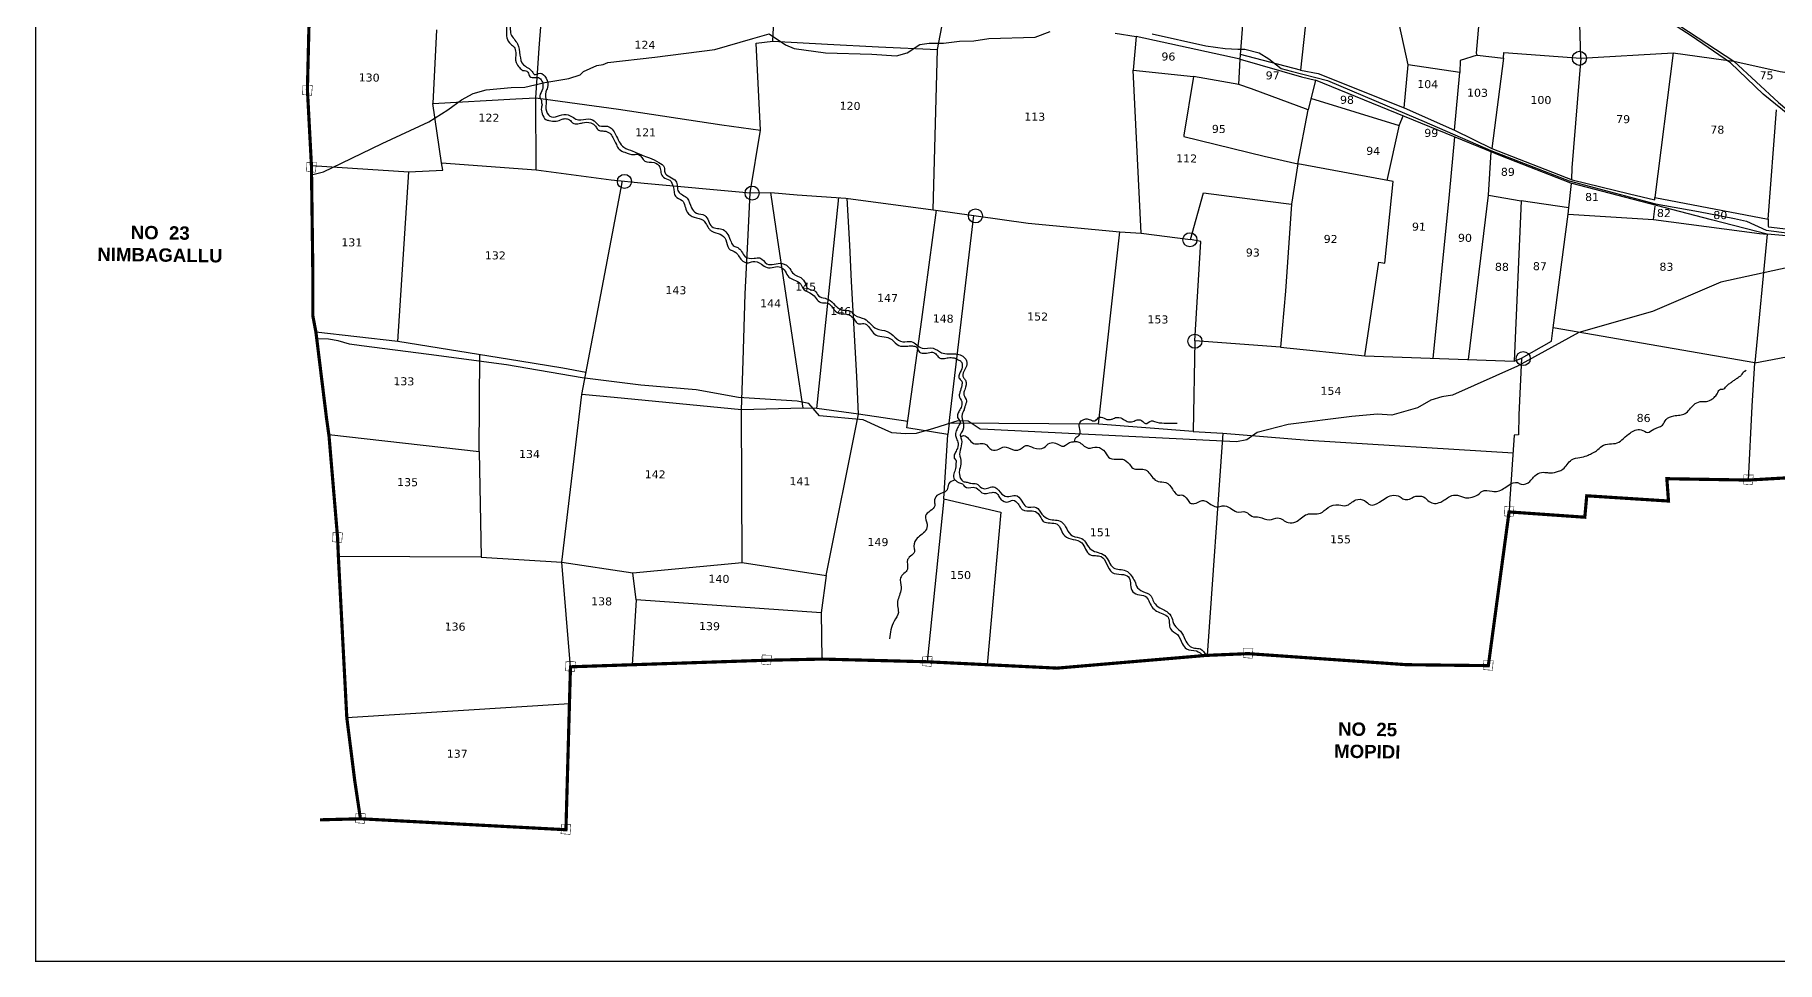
# Model space of a CAD drawing. Header units: inches. Extents: x 738500 to 743505, y 1645957 to 1649621.
# Drawn here: x 738500 to 741794, y 1645958 to 1647711 of the extents above; entities that cross this region are included whole.
import ezdxf
from ezdxf.enums import TextEntityAlignment as Align

# ---------------------------------------------------------------- set-up
doc = ezdxf.new("R2010")
doc.units = ezdxf.units.IN
doc.header["$MEASUREMENT"] = 0
doc.linetypes.add('ACAD_ISO02W100', pattern=[15, 12, -3])
for name, color, linetype in [('PLOT', 7, 'Continuous'), ('PLOT NO', 7, 'Continuous'), ('ROADS', 6, 'Continuous'), ('TANKS-STREAM', 4, 'Continuous'), ('VILLAGE BOUNDRY', 5, 'Continuous'), ('VILLAGE STONES', 240, 'Continuous')]:
    doc.layers.add(name, color=color, linetype=linetype)
doc.styles.get("Standard").update_dxf_attribs({"font": 'verdana.ttf'})

msp = doc.modelspace()

# ---------------------------------------------------------------- linework, layer by layer
at = {"layer": 'PLOT', "color": 5, "const_width": 3.09}
msp.add_lwpolyline([(738501.1, 1649432.9), (743462.4, 1649432.9), (743462.4, 1645959.5), (738501.1, 1645959.5)], close=True, dxfattribs=at)
msp.add_lwpolyline([(738501.1, 1649432.9), (743462.4, 1649432.9), (743462.4, 1645959.5), (738501.1, 1645959.5)], close=True, dxfattribs=at)
at = {"layer": 'PLOT'}
for points in [[(739895.1, 1647699.2), (739998.7, 1647693.1), (740095.1, 1647688.4), (740206.7, 1647683.3), (740217.3, 1647739.2), (740221.3, 1647893.5)], [(741068, 1647906), (741243.6, 1647887.4), (741225.3, 1647676.1), (741226.9, 1647672.7), (741194.9, 1647662.2), (741194.6, 1647639.6), (741096.8, 1647654.6)], [(741423.2, 1647667), (741420.5, 1647753.1), (741405.9, 1647862.5), (741243.6, 1647887.4)], [(739259.3, 1647720.2), (739252, 1647581.4), (739409.2, 1647590.2), (739446.8, 1647591.9), (739453, 1647685.9), (739466.9, 1647864.1)], [(741405.9, 1647862.5), (741712.3, 1647661.1), (741797.1, 1647583.2), (741844.6, 1647543.4), (742025.8, 1647426.1)], [(740789, 1647794.6), (740790.3, 1647819.5), (740870.1, 1647815), (740911.2, 1647813.4), (740892.9, 1647644.3), (740779.4, 1647673.8)], [(740892.9, 1647644.3), (740926.7, 1647637.9), (741089.1, 1647573.2), (741096.8, 1647654.6), (741062.6, 1647810.8), (740911.2, 1647813.4)], [(741423.2, 1647667), (741597.8, 1647676.9), (741693, 1647663.8), (741712.3, 1647661.1), (741800.1, 1647641.4), (741892.5, 1647628.7), (741907, 1647815)], [(740778.7, 1647665.2), (740789, 1647794.6), (740686.3, 1647799.9), (740543, 1647796.7)], [(739446.8, 1647591.9), (739603.5, 1647570.3), (739798.8, 1647541), (739871.8, 1647530.5), (739863.9, 1647695.1), (739895.1, 1647699.2), (739898.2, 1647763.3)], [(740542.6, 1647714.2), (740582.5, 1647707.7), (740576.5, 1647644.4), (740690.7, 1647632), (740672.6, 1647521.1), (740672.2, 1647518.7), (740824.6, 1647481.9), (740887.9, 1647467.3), (740875.9, 1647391.1), (740864.5, 1647226.3), (740855.5, 1647120.3), (741014.7, 1647103.9), (741297.3, 1647093.9), (741310.9, 1647099.8), (741305.9, 1646992.4), (741305.4, 1646955.1), (741297.3, 1646954.2), (741288.4, 1646824.5), (741287.5, 1646809.1)], [(739852.6, 1647412.6), (739891.1, 1647412.8), (739941.3, 1647408.3), (740033.3, 1647402.4), (740198.1, 1647380.2), (740206.7, 1647683.3)], [(740776.5, 1647617.1), (740778.7, 1647665.2), (740582.5, 1647707.7)], [(741277.1, 1647666.9), (741277.9, 1647677.4), (741423.2, 1647667), (741406.4, 1647459.4)], [(741597.8, 1647676.9), (741563.4, 1647403.8)], [(740198.1, 1647380.2), (740230.6, 1647375.9), (740378.1, 1647354.8), (740551.7, 1647338.3), (740591.8, 1647336), (740576.5, 1647644.4)], [(740778.7, 1647665.2), (740894.8, 1647631.8), (740921.5, 1647625.6), (740907.6, 1647569.1)], [(741226.9, 1647672.7), (741277.1, 1647666.9), (741254.8, 1647496.3)], [(740887.9, 1647467.3), (740907.6, 1647569.1), (740800.5, 1647608.8), (740776.5, 1647617.1), (740690.7, 1647632)], [(741184, 1647530.8), (741254.8, 1647496.3), (741406.6, 1647437.1), (741515.2, 1647410.6), (741563, 1647399), (741563.4, 1647403.8), (741777.5, 1647362.4), (741777.2, 1647349), (741778.2, 1647347.8), (742026.9, 1647319.3), (742011.1, 1647317.8), (742002.8, 1647314.8), (741775.5, 1647334.3), (741670.3, 1647361.1), (741404.1, 1647430.6), (741275.1, 1647480.7), (740921.5, 1647625.6)], [(741089.1, 1647573.2), (741184, 1647530.8), (741194.6, 1647639.6)], [(741752.3, 1647091), (742025.2, 1647142.7), (742021.8, 1647318.8), (742025.4, 1647415), (742025.8, 1647426.1), (742027.3, 1647466.6), (742003.4, 1647613.4), (742000.5, 1647617)], [(739022.6, 1647463.9), (739206.8, 1647451.9), (739271.1, 1647455.1), (739268.8, 1647469.3), (739252, 1647581.4)], [(739268.8, 1647469.3), (739447.8, 1647455.9), (739446.8, 1647591.9)], [(741080, 1647539.2), (740912.9, 1647590.8)], [(741056.9, 1647435.8), (741080.3, 1647540.7), (741087.3, 1647557.7)], [(741777.5, 1647362.4), (741793.2, 1647569.3)], [(739447.8, 1647455.9), (739589.3, 1647437.1), (739651.8, 1647430.6), (739852.6, 1647412.6), (739871.8, 1647530.5)], [(741184.1, 1647518), (741174.3, 1647409.1), (741143.5, 1647099.4)], [(741210.6, 1647097), (741248.4, 1647408.1), (741253.4, 1647489.6)], [(739541.8, 1647072.4), (739498.3, 1647081), (739416.6, 1647094.3), (739185.9, 1647131.2), (739206.8, 1647451.9)], [(741014.7, 1647103.9), (741041.5, 1647281.3), (741052.7, 1647279.4), (741068.6, 1647433.6), (740887.9, 1647467.3)], [(741406.4, 1647459.4), (741405.4, 1647437.6)], [(739835.9, 1647002.2), (739595.2, 1647025.1), (739533.8, 1647030.8), (739577.4, 1647259.3), (739611.1, 1647434.8)], [(739952.5, 1647005.2), (739835.9, 1647002.2), (739838.9, 1647094.6), (739843, 1647221.4), (739847.7, 1647319.5), (739852.6, 1647412.6)], [(739978.2, 1647004.8), (739952.5, 1647005.2), (739904.8, 1647322.9), (739891.1, 1647412.8)], [(740591.8, 1647336), (740685.2, 1647323.9), (740709.8, 1647412.4), (740831.2, 1647396.4), (740875.9, 1647391.1)], [(741400.5, 1647383.7), (741405.5, 1647430.2)], [(740056.9, 1646993.8), (739978.2, 1647004.8), (739999.8, 1647209.5), (740013.4, 1647342.1), (740019.7, 1647403.3)], [(740150.5, 1646980.2), (740056.9, 1646993.8), (740053.8, 1647065.1), (740043.9, 1647245), (740040.9, 1647313.6), (740035.8, 1647402.1)], [(740228.5, 1646976.7), (740226, 1646955.2), (740148.9, 1646968.1), (740177, 1647172.9), (740204.8, 1647379.3)], [(741248.4, 1647408.1), (741310.5, 1647397.5), (741297.3, 1647093.9)], [(741310.9, 1647099.8), (741367.8, 1647132.2), (741370.6, 1647157), (741399.3, 1647372.2), (741400.5, 1647383.7), (741310.5, 1647397.5)], [(741399.3, 1647372.2), (741560.6, 1647361.7), (741563.7, 1647387.3)], [(740510.8, 1646974.7), (740228.5, 1646976.7), (740275, 1647369.5)], [(741560.6, 1647361.7), (741760.9, 1647335.2), (741776, 1647334.3)], [(740693.3, 1647132.4), (740689.8, 1646961.4), (740510.8, 1646974.7), (740551.7, 1647338.3)], [(740855.5, 1647120.3), (740693.3, 1647132.4), (740704.9, 1647320.3), (740685.2, 1647323.9)], [(741775.5, 1647334.3), (741752.3, 1647091), (741370.6, 1647157)], [(739185.9, 1647131.2), (739031.1, 1647149)], [(739055.4, 1646955.7), (739339.7, 1646923.6), (739340.9, 1647106.4)], [(741740.1, 1646869.3), (741747.1, 1647009), (741752.3, 1647091)], [(739343.3, 1646723.4), (739496.1, 1646714), (739533.8, 1647030.8)], [(739496.1, 1646714), (739630.4, 1646693.9), (739837.4, 1646713.3), (739835.9, 1647002.2)], [(739837.4, 1646713.3), (739996, 1646688.6), (740056.9, 1646993.8)], [(740218.8, 1646834), (740226, 1646955.2)], [(740689.8, 1646961.4), (740745.9, 1646958.2), (740716.6, 1646538)], [(740745.9, 1646958.2), (740907.4, 1646944.6), (741295, 1646920.9)], [(739339.7, 1646923.6), (739343.3, 1646723.4), (739073.6, 1646724.9)], [(740218.8, 1646834), (740187.3, 1646525.8)], [(740218.8, 1646834), (740326.5, 1646808.9), (740300.5, 1646520.3)], [(739512.5, 1646516.3), (739496.1, 1646714)], [(739986.3, 1646618.3), (739637, 1646642.6), (739630.4, 1646693.9)], [(739996, 1646688.6), (739986.3, 1646618.3), (739988, 1646530.9)], [(739637, 1646642.6), (739629.4, 1646520.2)], [(739089.5, 1646420.3), (739510.5, 1646446.7)]]:
    msp.add_lwpolyline(points, dxfattribs=at)
at = {"layer": 'ROADS'}
for points in [[(741828.2, 1647550.4), (741768.3, 1647598.8), (741706, 1647658.2), (741631.6, 1647708.9), (741534.6, 1647771.7)], [(739022.8, 1647446.5), (739045.7, 1647452), (739079.3, 1647468.3), (739156.6, 1647505.4), (739244.5, 1647546.5), (739280.7, 1647569.1), (739306.2, 1647588.1), (739328.5, 1647600), (739353.1, 1647606.8), (739400.6, 1647611.3), (739426, 1647612.2), (739464.1, 1647620.9), (739509.2, 1647628.3), (739530.6, 1647635.7), (739537.1, 1647641.9), (739562.3, 1647653.3), (739574.4, 1647655.2), (739583.3, 1647658.7), (739672.2, 1647668.9), (739785.4, 1647683.6), (739857.1, 1647703.9), (739888.4, 1647712.7), (739919, 1647692.2), (739935.3, 1647684.9), (739995, 1647677), (740082.5, 1647674.3), (740128.9, 1647671.1), (740149.3, 1647676.9), (740173.3, 1647692.9), (740190.7, 1647695.5), (740217.8, 1647695.5), (740248.3, 1647699.1), (740275.1, 1647699.6), (740303.8, 1647704.4), (740391.4, 1647706.3), (740419.6, 1647717.2)], [(740612.6, 1647712.8), (740714, 1647690.4), (740750.8, 1647684.9), (740774.6, 1647684.2), (740787.5, 1647683.7), (740815.1, 1647676.9), (740833.2, 1647665.9), (740856.4, 1647647.1), (740875.4, 1647642.2), (740943.9, 1647624.6), (741056.8, 1647576.8), (741127, 1647547.1), (741253.1, 1647492.2), (741353.8, 1647453.4), (741400.9, 1647435.2), (741488.6, 1647411.8), (741564.5, 1647391.6), (741645.9, 1647377.3), (741714.1, 1647363.6), (741736.7, 1647359), (741773.9, 1647341.6), (741831.4, 1647334.5)], [(741815.5, 1647271.3), (741737.1, 1647254.1), (741688.3, 1647243.3), (741558.8, 1647188.1), (741419.2, 1647148.6), (741303.4, 1647084.9), (741180.5, 1647029.7), (741160.3, 1647026.9), (741139.5, 1647020.5), (741114.3, 1647006), (741065.7, 1646992.2), (741038.7, 1646993.8), (740990.2, 1646989.2), (740869.9, 1646974.5), (740811, 1646959.4), (740791.8, 1646945.5), (740772, 1646941.5), (740301.5, 1646965), (740287.5, 1646965.7), (740264.5, 1646980.9), (740244.8, 1646981.5), (740199.2, 1646967.1), (740166.4, 1646957.3), (740145.9, 1646957), (740120.1, 1646958.7), (740094.9, 1646970.1), (740065.8, 1646983.2), (739983.6, 1646990.5), (739963.2, 1647013.8), (739941.1, 1647018.2), (739830.5, 1647025.2), (739750.3, 1647039.7), (739645.8, 1647048.9), (739534.3, 1647062.8), (739391.2, 1647087.3), (739244.5, 1647106.5), (739117.3, 1647123), (739094.4, 1647126.2), (739073.1, 1647132.4), (739054.7, 1647135.8), (739032.7, 1647136.2)]]:
    msp.add_lwpolyline(points, dxfattribs=at)
at = {"layer": 'TANKS-STREAM'}
for points in [[(739036.5, 1648088.8), (739043.6, 1648086.9), (739054, 1648088.9), (739066, 1648088.8), (739084.9, 1648081.1), (739090.3, 1648071.4), (739108.1, 1648066.1), (739129, 1648067.3), (739142.5, 1648057), (739151, 1648048.7), (739178.7, 1648040.6), (739188.8, 1648031.3), (739197.2, 1648012), (739200.2, 1648007.7), (739204.8, 1648004.6), (739230.2, 1647993.2), (739236.7, 1647977.8), (739251.3, 1647972.6), (739268.1, 1647966.6), (739276.4, 1647956.9), (739278.6, 1647952.4), (739280.9, 1647947.3), (739291.7, 1647944.1), (739299.2, 1647936), (739298.7, 1647913), (739301.7, 1647904.5), (739305.9, 1647897.3), (739305.1, 1647883.2), (739304.8, 1647865.4), (739321.6, 1647852.7), (739330.4, 1647851.6), (739336, 1647845), (739338.1, 1647839.4), (739346.7, 1647836.3), (739349.6, 1647836.2), (739359.9, 1647811.8), (739356.8, 1647802.4), (739360.1, 1647787.5), (739369.4, 1647777.8), (739372.8, 1647768.8), (739373.3, 1647757.9), (739374, 1647749.2), (739380.9, 1647740.1), (739387.3, 1647735.2), (739391.6, 1647721.3), (739392.3, 1647705.1), (739399.4, 1647693.5), (739405.7, 1647687.9), (739408.9, 1647677.4), (739409.7, 1647658.8), (739416, 1647649.1), (739422.7, 1647643.8), (739428.1, 1647643.2), (739431.8, 1647640.4), (739435.7, 1647632.5), (739440.3, 1647630.3), (739452.2, 1647630.2), (739458.4, 1647623.7), (739460.5, 1647614.9), (739459.7, 1647608.1), (739454.5, 1647596), (739454.6, 1647593.1), (739457.5, 1647587), (739458, 1647581.8), (739458.4, 1647580.7), (739457.5, 1647573.2), (739459.2, 1647561.8), (739466, 1647551.1), (739471.7, 1647549.3), (739485.7, 1647547.7), (739496.6, 1647551.4), (739504.7, 1647552.5), (739510.9, 1647550.1), (739516.4, 1647544.9), (739526.7, 1647542.8), (739535.5, 1647544.9), (739550.8, 1647544.7), (739559.9, 1647538.4), (739564.3, 1647531.9), (739571.5, 1647529.5), (739579.4, 1647528.7), (739588.9, 1647523.2), (739593.7, 1647514.6), (739599.3, 1647503.8), (739604.5, 1647494.6), (739615.4, 1647488.9), (739632.4, 1647484.7), (739641.2, 1647484.8), (739652.8, 1647472.4), (739670.6, 1647469.6), (739681.6, 1647460.8), (739683.5, 1647451), (739688.4, 1647441.8), (739700.3, 1647436), (739706.7, 1647424.4), (739708.4, 1647414.6), (739710.9, 1647406.1), (739723.5, 1647397.9), (739733.3, 1647375.6), (739746.5, 1647366.2), (739763.5, 1647360.6), (739775.1, 1647343.6), (739780, 1647339.7), (739795.5, 1647334.2), (739806.2, 1647323.6), (739812, 1647307.1), (739825.2, 1647299.3), (739838.5, 1647283.1), (739849.2, 1647280.1), (739857.1, 1647282.5), (739873.6, 1647277.3), (739884.2, 1647271.1), (739909.9, 1647272), (739918.7, 1647264), (739925.2, 1647253.2), (739945.4, 1647242.5), (739954.7, 1647229.1), (739968.6, 1647221.5), (739977.3, 1647212.5), (739985.9, 1647205), (739999.2, 1647203.6), (740007.8, 1647195.6), (740020.7, 1647184.5), (740039, 1647182.1), (740049.8, 1647172.1), (740056.9, 1647164.8), (740067.3, 1647165.3), (740083.4, 1647149.7), (740093.6, 1647142), (740109.7, 1647139.7), (740120.1, 1647134.8), (740133.7, 1647123.6), (740147.2, 1647122.4), (740159.3, 1647122.8), (740167.2, 1647120.4), (740171.1, 1647113), (740180, 1647109), (740191.8, 1647110.7), (740197.1, 1647111.1), (740205, 1647106.1), (740211.2, 1647099.6), (740217.6, 1647099), (740227, 1647100.5), (740237.8, 1647100.1), (740245.8, 1647096.9), (740250.9, 1647093.6), (740253.2, 1647082.8), (740248.3, 1647069.9), (740247.2, 1647062.8), (740252.3, 1647056.1), (740252.5, 1647047.9), (740249, 1647035.5), (740247.8, 1647029), (740252.3, 1647017.6), (740252.8, 1647011.7), (740248.9, 1647002.2), (740245, 1646994.3), (740244.6, 1646987.5), (740249.3, 1646980.1), (740246.6, 1646971.5), (740242.9, 1646964.3), (740240.6, 1646955.3), (740242.4, 1646947.8), (740245.9, 1646938.9), (740242.8, 1646926.2), (740238.8, 1646918.1), (740238.3, 1646911), (740242, 1646904.5), (740241.8, 1646903.6), (740240.8, 1646891.1), (740237.3, 1646881.1), (740238.8, 1646870.5), (740242.1, 1646867.7), (740246.4, 1646864.8), (740253.8, 1646861.9), (740258.2, 1646856.9), (740273.9, 1646855.6), (740279.5, 1646854.9), (740290.6, 1646845.2), (740309.7, 1646846), (740318.3, 1646844.8), (740322.8, 1646838.5), (740329.2, 1646830.5), (740343.8, 1646829.2), (740346.5, 1646831), (740357.2, 1646826.3), (740363.2, 1646818), (740366.9, 1646813.7), (740385.5, 1646811.1), (740397.1, 1646806.2), (740406.7, 1646791.3), (740432.7, 1646785.7), (740447.1, 1646763.9), (740479.3, 1646750.7), (740494.8, 1646728.4), (740515.8, 1646724.7), (740536.7, 1646694.7), (740554.7, 1646691.1), (740567.7, 1646686.7), (740574.2, 1646661), (740585.1, 1646652.8), (740599.1, 1646649.9), (740612, 1646629.7), (740632.6, 1646616.3), (740642.5, 1646610.2), (740647.1, 1646587.9), (740660.2, 1646577.2), (740669.5, 1646560.2), (740677.4, 1646550.2), (740696.3, 1646546.3), (740709.1, 1646537.4)], [(739365.1, 1647831.3), (739367, 1647821.1), (739365.6, 1647795), (739380.4, 1647779.5), (739379.1, 1647752.3), (739396, 1647734.7), (739400, 1647712.4), (739412.3, 1647694), (739423.4, 1647654.5), (739440.2, 1647641.6), (739444, 1647636.3), (739455.2, 1647638.3), (739466.3, 1647629.2), (739469.2, 1647611.3), (739465.8, 1647603), (739466.4, 1647586), (739467.1, 1647566.6), (739476.9, 1647555.9), (739491.9, 1647558.6), (739508.1, 1647559.6), (739518.2, 1647554.5), (739527.8, 1647550.2), (739546.2, 1647552.1), (739560.5, 1647545.5), (739567.5, 1647539), (739582.8, 1647538.1), (739597.8, 1647522.6), (739613.4, 1647498.5), (739630.2, 1647491.3), (739654.4, 1647481.3), (739662.1, 1647478.6), (739679.8, 1647469.8), (739689.7, 1647460.9), (739690.8, 1647451.2), (739711.7, 1647434.6), (739716.7, 1647414.7), (739733.2, 1647402.4), (739741.5, 1647383.9), (739750.9, 1647374.2), (739766.5, 1647369.6), (739780, 1647348.4), (739801.3, 1647342.7), (739816.1, 1647319.8), (739821.8, 1647311.5), (739828.7, 1647308.7), (739835.9, 1647301.6), (739843, 1647291.6), (739859.6, 1647288.6), (739870.7, 1647289.2), (739883.9, 1647278.2), (739912.6, 1647279), (739927.3, 1647269.1), (739934.6, 1647258.9), (739944.7, 1647253.8), (739955.3, 1647244.3), (739961.4, 1647231.2), (739974.4, 1647227.2), (739981.8, 1647217.7), (739994, 1647212.9), (740003.8, 1647208.5), (740015.5, 1647197.3), (740023.2, 1647191.8), (740041.5, 1647188.7), (740050.4, 1647180.9), (740068.5, 1647173.9), (740090.8, 1647155.6), (740111.5, 1647150.4), (740140.8, 1647130.9), (740157.1, 1647131.2), (740177.4, 1647118.9), (740198.1, 1647118.6), (740214.4, 1647110.1), (740241.5, 1647107.8), (740260, 1647097.9), (740261.5, 1647084.8), (740256.1, 1647074.6), (740255.6, 1647063.4), (740259.5, 1647058), (740258.1, 1647040), (740256.5, 1647030.6), (740261.3, 1647019), (740258.4, 1647008.5), (740256.8, 1647002.1), (740253.1, 1646994.1), (740255.6, 1646976), (740252.4, 1646960.2), (740249.6, 1646955), (740251, 1646949.3), (740251.6, 1646933.8), (740248.5, 1646918.5), (740251, 1646902.6), (740248.4, 1646889.3), (740247.9, 1646880.5), (740255.4, 1646866.6), (740262.9, 1646865.1), (740269.7, 1646863.3), (740275.4, 1646862.9), (740280.1, 1646862.5), (740289.6, 1646854.8), (740298.4, 1646853.1), (740309.4, 1646856.4), (740314.9, 1646855.8), (740328.1, 1646842.8), (740341.7, 1646838.2), (740354.1, 1646840.4), (740366, 1646829.7), (740373.8, 1646819.3), (740393.1, 1646817.6), (740404.1, 1646804.6), (740417.1, 1646795.6), (740440.8, 1646790.6), (740462, 1646763.7), (740479.5, 1646758.6), (740497.3, 1646737.8), (740522.8, 1646726.8), (740539.4, 1646703.7), (740562.7, 1646697.9), (740573.1, 1646688.7), (740579.5, 1646678), (740584.9, 1646665.9), (740599.1, 1646657), (740607.1, 1646653.4), (740618, 1646635.2), (740630.8, 1646625.8), (740640.1, 1646620.9), (740649.6, 1646609), (740654.6, 1646595.1), (740666.2, 1646583.6), (740675, 1646567.6), (740682.4, 1646556.6), (740692.7, 1646551.7), (740703.7, 1646550), (740714.5, 1646537.9)], [(740466, 1646942.5), (740473.7, 1646941.2), (740481.9, 1646935.3), (740491.5, 1646929.9), (740508.7, 1646931.8), (740523.4, 1646921.9), (740532.7, 1646910.5), (740549.4, 1646909.1), (740556.5, 1646908.6), (740569.6, 1646899.6), (740576.2, 1646891.6), (740597.5, 1646889.6), (740613.8, 1646873.8), (740623.9, 1646866.5), (740638.2, 1646865), (740651, 1646852), (740657.3, 1646843.6), (740662.9, 1646840.5), (740667.3, 1646841.3), (740679.2, 1646832.3), (740685, 1646825.9), (740691.7, 1646824.8), (740707.1, 1646830.7), (740726, 1646821.7), (740735.9, 1646818.5), (740745.1, 1646820.4), (740760.5, 1646816.3), (740772.3, 1646809.2), (740790, 1646808.9), (740801.3, 1646801), (740815, 1646799.4), (740834, 1646794.1), (740850.4, 1646797.9), (740870, 1646788.9), (740884, 1646790.3), (740905.4, 1646804.5), (740930.8, 1646806.8), (740945.1, 1646817.3), (740965.5, 1646822.7), (740979.2, 1646821), (740997.5, 1646831.7), (741014, 1646830.5), (741025.5, 1646822.5), (741042.2, 1646827.3), (741065.9, 1646840.3), (741081.5, 1646837.8), (741088.5, 1646833.2), (741098.9, 1646833.4), (741109.5, 1646838.4), (741117, 1646839), (741125.9, 1646837.6), (741136.4, 1646828.7), (741146.5, 1646825.2), (741158.2, 1646827.8), (741166.4, 1646832.5), (741175.7, 1646838.5), (741190, 1646840.8), (741205.1, 1646835.9), (741217.6, 1646836.9), (741231.2, 1646843.5), (741236.3, 1646847.9), (741255.7, 1646848.2), (741266.1, 1646848.2), (741287.7, 1646860.4), (741303.2, 1646864.5), (741310.6, 1646861.4), (741327, 1646866.9), (741333.9, 1646875), (741345.8, 1646883.2), (741358, 1646883.6), (741365.8, 1646882.9), (741381.1, 1646886), (741389.1, 1646889.9), (741405.8, 1646907.5), (741421.4, 1646912), (741434.5, 1646915.3), (741443.7, 1646919.6), (741453.1, 1646924.8), (741463.1, 1646933.6), (741477.5, 1646937.9), (741492.1, 1646939.4), (741503.8, 1646948.2), (741516.3, 1646958.2), (741525.8, 1646963.4), (741537.3, 1646964.5), (741549.4, 1646959.4), (741561.2, 1646965.5), (741577.6, 1646973.2), (741584.4, 1646983.6), (741598.9, 1646990.7), (741610.6, 1646992.2), (741620.3, 1646995.1), (741636.9, 1647011.7), (741649, 1647017.6), (741658.1, 1647017.8), (741668.9, 1647020.7), (741676.9, 1647027), (741682.2, 1647034.7), (741687.1, 1647041), (741693.5, 1647041.7), (741700.3, 1647048.9), (741706.5, 1647052.9), (741710.8, 1647056.5), (741716.5, 1647060.1), (741721.9, 1647064.3), (741726.7, 1647067.5), (741732.8, 1647075), (741734, 1647075.5), (741734.8, 1647076.2), (741735.7, 1647076.9)], [(740249.8, 1646951.1), (740256.3, 1646953.5), (740274.7, 1646938.7), (740284.4, 1646937.9), (740295.4, 1646937.9), (740309.5, 1646926.5), (740322.6, 1646927.7), (740332.5, 1646932), (740350.1, 1646926.6), (740358.8, 1646925.9), (740373.7, 1646934.4), (740388.4, 1646930.4), (740408.2, 1646931), (740418.8, 1646939.2), (740430, 1646939.1), (740445.5, 1646933.5), (740460.5, 1646941.8), (740465.9, 1646942.5), (740466.9, 1646947.4), (740474.6, 1646953.9), (740475.5, 1646977.8), (740483.1, 1646983.7), (740491.4, 1646984.7), (740500, 1646981.6), (740503.9, 1646981.2), (740510.6, 1646986.8), (740516.1, 1646988.4), (740527, 1646983.8), (740533.9, 1646984), (740539.7, 1646985.7), (740543.4, 1646987.3), (740556.1, 1646985.5), (740565.5, 1646979.9), (740576.2, 1646980.1), (740584.2, 1646983.2), (740595.1, 1646979.9), (740599.7, 1646976), (740611.1, 1646981.3), (740616.7, 1646980), (740635.3, 1646977), (740660, 1646977.2)], [(740239.5, 1646869.7), (740227.3, 1646861.4), (740224.6, 1646850.8), (740205.3, 1646839.9), (740200.9, 1646828.6), (740201.3, 1646820.6), (740183.9, 1646801.8), (740186.9, 1646785.9), (740184.2, 1646773.9), (740166.1, 1646757.1), (740162.5, 1646739.4), (740163.2, 1646735.7), (740150.1, 1646718.9), (740149.6, 1646700.8), (740136.5, 1646684.5), (740138, 1646666.7), (740135.5, 1646654), (740130.8, 1646631.3), (740132.6, 1646619.2), (740124.5, 1646602.6), (740116, 1646569.3)]]:
    msp.add_spline(points, degree=3, dxfattribs=at)
at = {"layer": 'VILLAGE BOUNDRY', "linetype": 'ACAD_ISO02W100', "ltscale": 2, "const_width": 6}
for points in [[(739022.7, 1647923.7), (739015, 1647607.7), (739022.6, 1647463.9), (739025.1, 1647273.2), (739025.2, 1647180.1), (739031.1, 1647149), (739051.3, 1646984.9), (739055.9, 1646952.4), (739072.1, 1646760.1), (739073.6, 1646723.8), (739089.5, 1646420.3), (739104.5, 1646301.1), (739115.3, 1646229), (739503.9, 1646208.3), (739512.5, 1646516.3), (739883.4, 1646528.7), (739989.4, 1646530.9), (740187.3, 1646525.8), (740432.7, 1646513.8), (740715.2, 1646537.9), (740793.9, 1646541.2), (741093.4, 1646520.3), (741248.3, 1646518.5), (741287.5, 1646809.1), (741430.7, 1646799.1), (741434.4, 1646839.6), (741589, 1646829.7), (741585.9, 1646871.9), (741740.1, 1646869.3), (741977.2, 1646883.1)], [(739115.3, 1646229), (739038.6, 1646227)]]:
    msp.add_lwpolyline(points, dxfattribs=at)
at = {"layer": 'VILLAGE STONES', "const_width": 0.904}
for points in [[(739006.5, 1647615.3), (739024.3, 1647615), (739022.9, 1647596.6), (739005.9, 1647598)], [(739014.1, 1647470), (739031.8, 1647469.7), (739030.4, 1647451.3), (739013.4, 1647452.7)], [(741731.6, 1646879.1), (741749.3, 1646878.8), (741747.9, 1646860.4), (741730.9, 1646861.8)], [(741278.9, 1646819), (741296.7, 1646818.6), (741295.3, 1646800.3), (741278.3, 1646801.6)], [(739063.5, 1646770), (739081.2, 1646769.7), (739079.9, 1646751.3), (739062.8, 1646752.7)], [(739504, 1646526.2), (739521.7, 1646525.8), (739520.3, 1646507.5), (739503.3, 1646508.8)], [(739874.9, 1646538.6), (739892.6, 1646538.3), (739891.2, 1646519.9), (739874.2, 1646521.3)], [(740178.7, 1646535.7), (740196.5, 1646535.4), (740195.1, 1646517), (740178.1, 1646518.4)], [(740785.4, 1646551.1), (740803.1, 1646550.8), (740801.7, 1646532.4), (740784.7, 1646533.8)], [(741239.8, 1646528.4), (741257.5, 1646528.1), (741256.1, 1646509.7), (741239.1, 1646511)], [(739106.8, 1646238.9), (739124.5, 1646238.5), (739123.1, 1646220.2), (739106.1, 1646221.5)], [(739495.3, 1646218.2), (739513, 1646217.8), (739511.7, 1646199.5), (739494.6, 1646200.8)]]:
    msp.add_lwpolyline(points, close=True, dxfattribs=at)
at = {"layer": 'VILLAGE STONES', "ltscale": 6}
for centre in [(741420.6, 1647666.6), (739614.5, 1647434), (739856, 1647411.8), (740278.4, 1647368.7), (740684, 1647323.6), (740693.3, 1647131.8), (741314.3, 1647098.9)]:
    msp.add_circle(centre, 13.3, dxfattribs=at)

# ---------------------------------------------------------------- texts
at = {"layer": 'PLOT NO'}
for s, p in [('124', (739653.3, 1647692.2)), ('96', (740643.2, 1647670)), ('130', (739131.8, 1647630.3)), ('97', (740840.4, 1647634.3)), ('104', (741133.7, 1647617.8)), ('75', (741774.5, 1647634.5)), ('120', (740041.3, 1647576.8)), ('98', (740981, 1647588.2)), ('103', (741227.8, 1647601.6)), ('100', (741347.7, 1647587.9)), ('122', (739358.3, 1647554.4)), ('113', (740390.5, 1647556.4)), ('79', (741503.2, 1647551.7)), ('121', (739654.7, 1647526.7)), ('95', (740738.6, 1647533.1)), ('99', (741140.4, 1647525.6)), ('78', (741681.4, 1647531.8)), ('112', (740677.8, 1647477.4)), ('94', (741030.6, 1647491.7)), ('89', (741285.2, 1647452)), ('81', (741444.5, 1647404.4)), ('82', (741580.4, 1647374.1)), ('91', (741117.1, 1647348.3)), ('80', (741687, 1647370.3)), ('131', (739099, 1647318.7)), ('92', (740950.1, 1647325.1)), ('90', (741204.1, 1647327.3)), ('132', (739370.4, 1647294.1)), ('93', (740802.9, 1647299.5)), ('88', (741274, 1647272.4)), ('87', (741345.8, 1647273.6)), ('83', (741585.1, 1647272.6)), ('143', (739711.9, 1647228.3)), ('145', (739957.4, 1647235)), ('147', (740112.1, 1647213.7)), ('144', (739891, 1647203.4)), ('146', (740023.6, 1647188.9)), ('148', (740217.3, 1647174.6)), ('152', (740396, 1647178.5)), ('153', (740623.5, 1647173.1)), ('133', (739197.4, 1647056.1)), ('154', (740950.6, 1647037.9)), ('86', (741542, 1646986.7)), ('134', (739435, 1646918.6)), ('142', (739672.7, 1646880.2)), ('135', (739204.5, 1646865.4)), ('141', (739946.5, 1646867.1)), ('149', (740094, 1646752.3)), ('151', (740514.6, 1646770.6)), ('155', (740968.7, 1646757.4)), ('140', (739793.3, 1646682.6)), ('150', (740250.2, 1646689.9)), ('138', (739571.4, 1646640.1)), ('136', (739294.3, 1646592.3)), ('139', (739775.4, 1646593.2)), ('137', (739298.3, 1646352))]:
    msp.add_text(s, height=15.13, rotation=359.2494, dxfattribs=at).set_placement(p, align=Align.MIDDLE_CENTER)
at = {"layer": 'VILLAGE STONES', "char_height": 25.224, "attachment_point": 2, "rotation": 359.2494}
for s, insert in [('{\\fArial|b1|i0|c0|p34;NO  23\\PNIMBAGALLU}', (738736.8, 1647349.5)), ('{\\fArial|b1|i0|c0|p34;NO  25\\PMOPIDI}', (741020.1, 1646410.8))]:
    msp.add_mtext(s, dxfattribs=dict(at, insert=insert))

doc.saveas('drawing.dxf')
